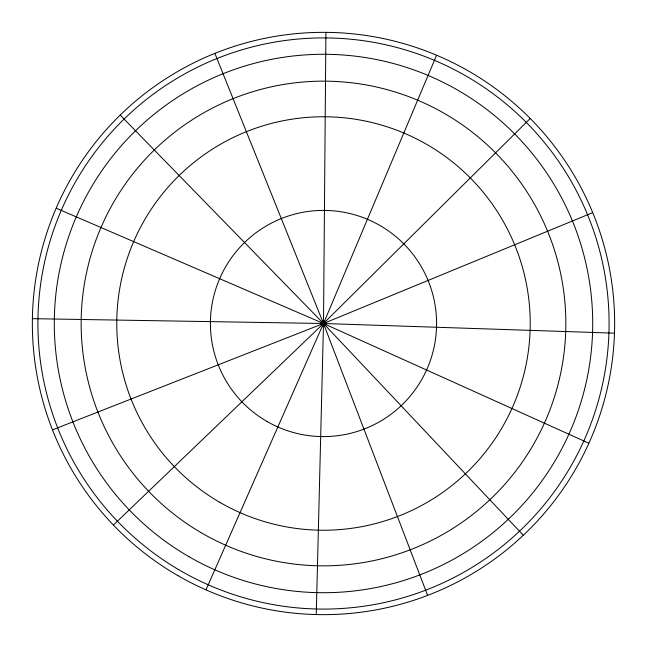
<?xml version="1.0" encoding="UTF-8"?>
<svg xmlns="http://www.w3.org/2000/svg" width="647" height="647" viewBox="0 0 647 647"><rect width="100%" height="100%" fill="white"/><g stroke="black" fill="none" stroke-linecap="round" stroke-linejoin="round"><path stroke-width="0.97" d="M325.91 32.552L323.5 323.5L316.262 614.367M436.515 55.391L323.5 323.5L206.053 589.7M530.087 118.619L323.5 323.5L113.54 524.927M592.539 212.717L323.5 323.5L52.658 429.81M32.585 318.672L323.5 323.5L614.294 333.156M56.338 208.261L323.5 323.5L588.713 443.155M120.342 115.223L323.5 323.5L523.18 535.126M214.95 53.555L323.5 323.5L427.554 595.216M322.295 325.595A2.418 2.418 0 0 0 325.918 323.5A2.418 2.418 0 0 0 322.295 321.405A2.418 2.418 0 0 0 322.295 325.595M266.952 421.44A113.088 113.088 0 0 0 436.588 323.5A113.088 113.088 0 0 0 266.952 225.56A113.088 113.088 0 0 0 266.952 421.44M220.134 502.533A206.725 206.725 0 0 0 530.225 323.5A206.725 206.725 0 0 0 220.134 144.467A206.725 206.725 0 0 0 220.134 502.533M188.892 556.646A269.217 269.217 0 0 0 592.717 323.5A269.217 269.217 0 0 0 188.892 90.354A269.217 269.217 0 0 0 188.892 556.646M177.925 575.644A291.15 291.15 0 0 0 614.65 323.5A291.15 291.15 0 0 0 177.925 71.356A291.15 291.15 0 0 0 177.925 575.644M178.685 569.643A285.586 285.586 0 0 0 609.078 325.837A285.586 285.586 0 0 0 182.737 75.012A285.586 285.586 0 0 0 178.685 569.643M200.61 532.376A242.342 242.342 0 0 0 565.834 325.49A242.342 242.342 0 0 0 204.048 112.635A242.342 242.342 0 0 0 200.61 532.376"/></g></svg>
